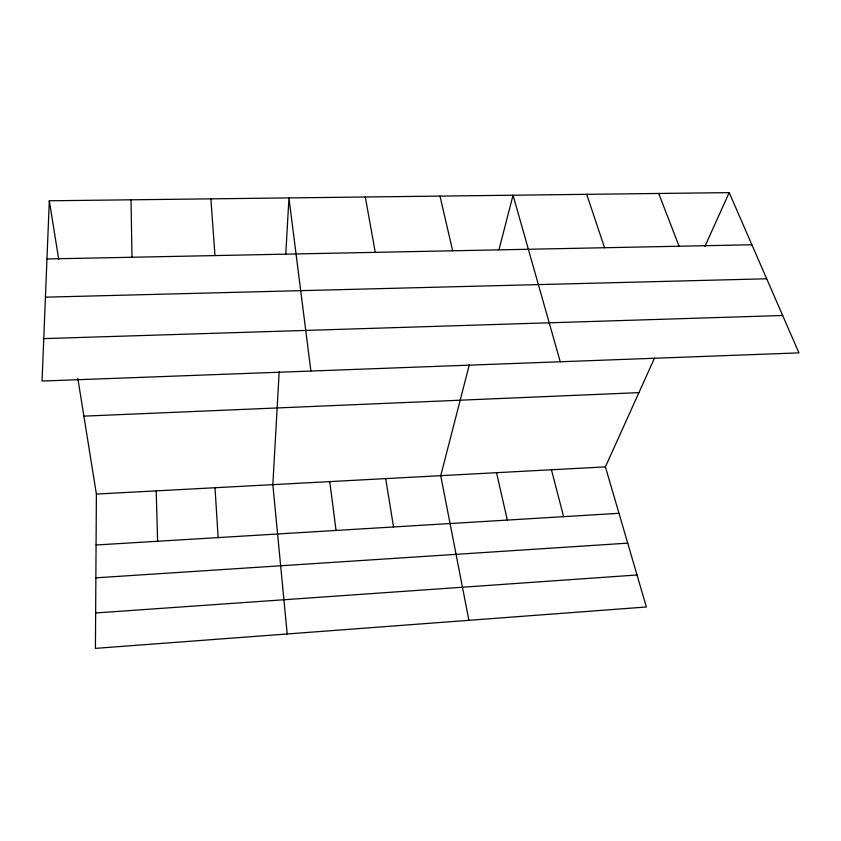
<?xml version="1.0" encoding="UTF-8"?>
<svg xmlns="http://www.w3.org/2000/svg" width="841" height="841" viewBox="0 0 841 841"><rect width="100%" height="100%" fill="white"/><g stroke="black" fill="none" stroke-linecap="round" stroke-linejoin="round"><path stroke-width="1.26" d="M77.814 378.324L96.389 494.066L95.422 648.379L646.382 606.981L605.404 466.881L654.487 358.15M49.314 200.789L42.05 381.047L798.95 352.884L729.189 192.621L49.314 200.789L58.733 259.427M279.18 371.848L272.841 484.647L287.212 633.977M285.793 254.108L288.957 197.908L310.886 371.039M469.32 364.794L440.737 475.68L468.91 620.322M498.955 249.819L513.042 195.217L560.253 361.767M704.926 246.371L729.189 192.621M95.643 612.963L637.026 574.981M95.863 577.83L627.712 543.149M96.063 544.989L618.987 513.304M96.389 494.066L605.404 466.881M83.879 416.148L638.918 392.631M43.764 338.618L782.677 315.501M45.435 297.167L766.698 278.781M46.97 258.965L751.886 244.763M658.713 193.462L679.065 246.234M586.682 194.324L604.574 247.727M551.423 469.762L563.628 516.668M439.98 196.09L452.679 250.797M496.537 472.695L507.323 520.074M365.299 196.983L375.265 252.353M385.683 478.613L393.535 526.971M329.725 481.609L336.053 530.45M210.881 198.844L214.981 255.58M215.012 487.738L218.124 537.599M156.195 490.871L157.624 541.257M131.028 199.801L131.974 257.251"/></g></svg>
